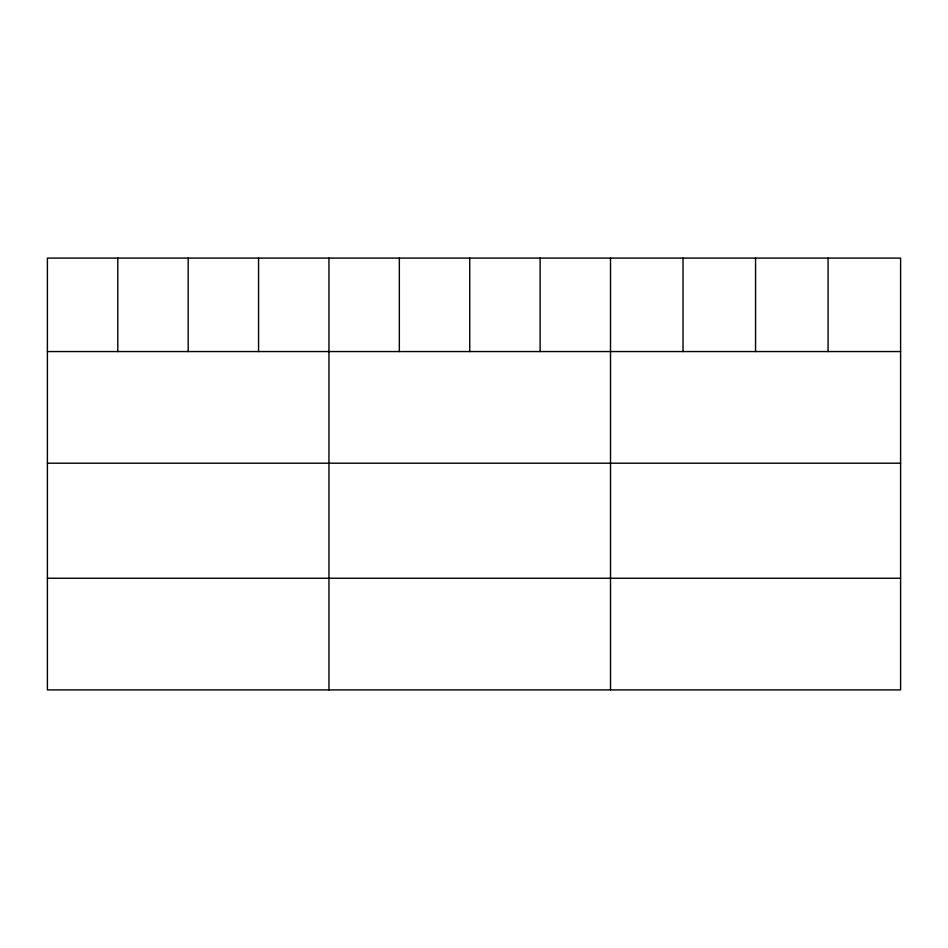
<?xml version="1.0" encoding="UTF-8"?>
<svg xmlns="http://www.w3.org/2000/svg" width="948" height="948" viewBox="0 0 948 948"><rect width="100%" height="100%" fill="white"/><g stroke="black" fill="none" stroke-linecap="round" stroke-linejoin="round"><path stroke-width="1.42" d="M900.6 351.554L900.6 689.907L47.4 689.907L47.4 258.093L900.6 258.093L900.6 351.554L47.4 351.554M47.4 463.205L900.6 463.205M47.4 578.244L900.6 578.244M828.078 258.093L828.078 351.554M755.556 258.093L755.556 351.554M683.034 258.093L683.034 351.554M610.512 258.093L610.512 689.907M540.123 258.093L540.123 351.554M469.734 258.093L469.734 351.554M399.345 258.093L399.345 351.554M328.956 258.093L328.956 689.907M258.567 258.093L258.567 351.554M188.178 258.093L188.178 351.554M117.789 258.093L117.789 351.554"/></g></svg>
